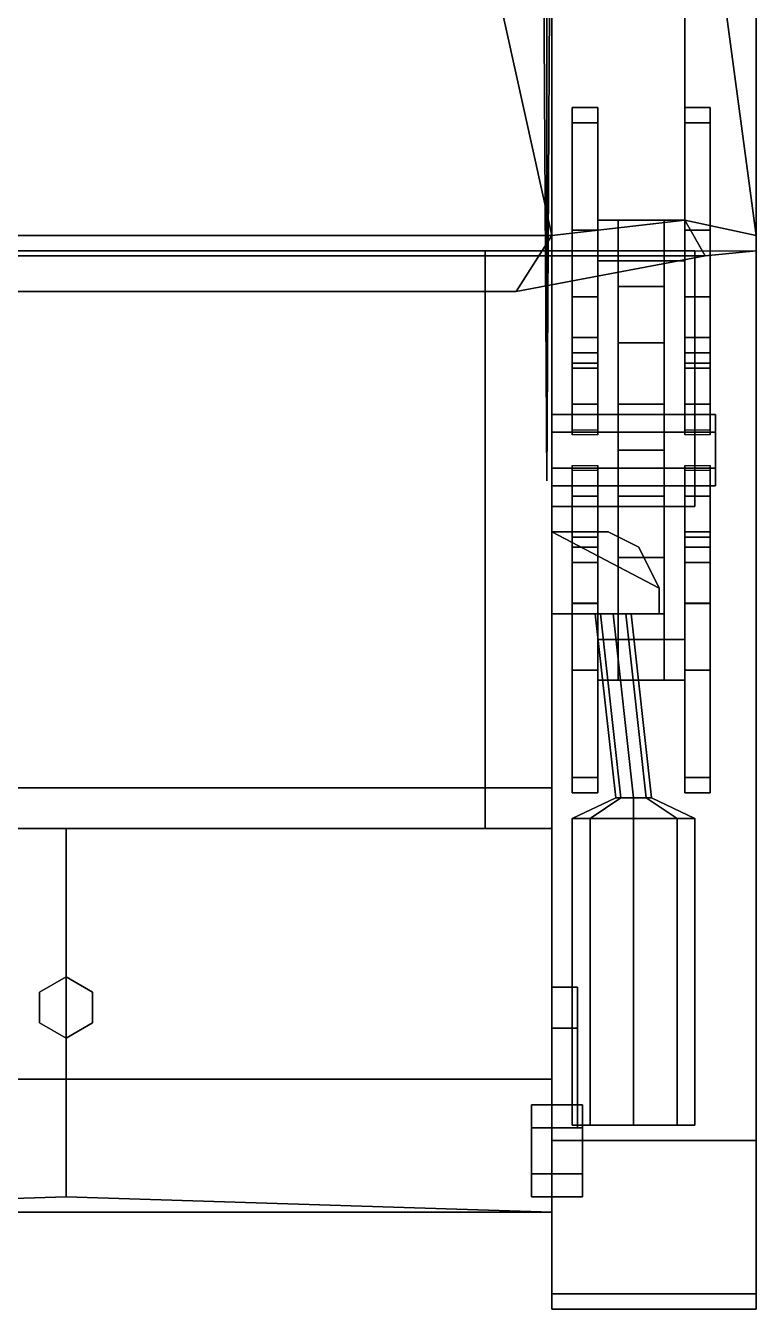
# Model space of a CAD drawing. Extents: x -1.35 to 1.35, y -2.67 to 2.35.
# Drawn here: x -0.079 to 1.35, y -2.67 to -0.16 of the extents above; entities that cross this region are included whole.
import ezdxf

# ---------------------------------------------------------------- set-up
doc = ezdxf.new("R2010")
doc.units = 0
doc.layers.get('0').update_dxf_attribs({"linetype": 'CONTINUOUS'})
doc.layers.add('BOGEY', color=5, linetype='CONTINUOUS')
doc.layers.add('MUDGUARDS', color=6, linetype='CONTINUOUS')

msp = doc.modelspace()

# ---------------------------------------------------------------- linework, layer by layer
for points in [[(0.95, -2.48, 1.17), (0.95, -2.22, 0.46), (0.95, 1.92, 0.46), (0.95, 2.11, 0.73)], [(0.95, -0.57, 1.06), (0.95, -2.48, 1.17), (0.95, 2.11, 0.73), (0.95, 0.77, 1.1)], [(0.95, -2.22, 0.46), (0.95, -1.65, 0.36), (0.95, 1.57, 0.36), (0.95, 1.92, 0.46)], [(0.95, 1.57, 0.36), (0.95, -1.65, 0.36), (-0.95, -1.65, 0.36), (-0.95, 1.57, 0.36)], [(1.21, 0.47, 1.55), (1.35, -0.57, 1.06), (1.35, 0.77, 1.1), (1.21, 0.71, 1.55)], [(0.94, 0.7, 1.85), (0.93, 0.69, 1.84), (0.94, -1.05, 1.85)], [(0.93, 0.69, 1.84), (0.94, 0.68, 1.83), (0.94, -1.05, 1.85)], [(0.95, 0.69, 1.84), (0.94, 0.7, 1.85), (0.94, -1.05, 1.85)], [(0.94, 0.68, 1.83), (0.95, 0.69, 1.84), (0.94, -1.05, 1.85)], [(-0.72, 0.47, 1.68), (-0.95, -0.57, 1.6), (0.95, -0.57, 1.6), (0.72, 0.47, 1.68)], [(0.95, -0.57, 1.6), (1.21, -0.54, 1.56), (1.21, 0.47, 1.55), (0.72, 0.47, 1.68)], [(1.21, -0.54, 1.56), (1.35, -0.57, 1.06), (1.35, -0.57, 1.06), (1.21, 0.47, 1.55)], [(0.88, -0.68, 1.59), (1.25, -0.61, 1.42), (1.21, -0.54, 1.56), (0.95, -0.57, 1.6)], [(1.25, -0.61, 1.42), (1.35, -0.6, 1.06), (1.35, -0.57, 1.06), (1.21, -0.54, 1.56)], [(-0.95, -0.57, 1.6), (-0.88, -0.68, 1.59), (0.88, -0.68, 1.59), (0.95, -0.57, 1.6)], [(-1.25, -0.61, 1.42), (-1.35, -0.6, 1.06), (1.35, -0.6, 1.06), (1.25, -0.61, 1.42)], [(-0.82, -0.6, 1.4), (-0.82, -1.73, 1.4), (0.82, -1.73, 1.4), (0.82, -0.6, 1.4)], [(0.82, -0.6, 1.4), (0.82, -1.73, 1.4), (0.95, -1.73, 1.17), (0.95, -0.6, 1.17)], [(0.95, -0.6, 1.17), (0.95, -1.1, 1.17), (1.23, -1.1, 1.17), (1.23, -0.6, 1.17)], [(1.23, -1.1, 1.17), (1.23, -1.1, 1.04), (1.23, -0.6, 1.06), (1.23, -0.6, 1.17)], [(-0.88, -0.68, 1.59), (-1.25, -0.61, 1.42), (1.25, -0.61, 1.42), (0.88, -0.68, 1.59)], [(0.95, -1.1, 1.17), (0.95, -1.1, 1.04), (1.23, -1.1, 1.04), (1.23, -1.1, 1.17)], [(0.95, -2.48, 1.17), (0.95, -2.48, 1.17), (0.95, -1.1, 1.0905), (0.95, -1.1, 1.17)], [(1.06, -1.15, 1.05), (0.95, -1.15, 1.05), (0.95, -1.15, 1.19), (1.06, -1.15, 1.19)], [(0.95, -1.15, 1.19), (0.95, -1.31, 1.19), (1.16, -1.31, 1.19), (1.16, -1.26, 1.19)], [(1.06, -1.15, 1.19), (0.95, -1.15, 1.19), (1.16, -1.26, 1.19), (1.12, -1.18, 1.19)], [(1.16, -1.31, 1.05), (0.95, -1.31, 1.05), (0.95, -1.15, 1.05), (1.16, -1.26, 1.05)], [(1.16, -1.26, 1.05), (0.95, -1.15, 1.05), (1.06, -1.15, 1.05), (1.12, -1.18, 1.05)], [(1.12, -1.18, 1.05), (1.06, -1.15, 1.05), (1.06, -1.15, 1.19), (1.12, -1.18, 1.19)], [(1.12, -1.18, 1.19), (1.16, -1.26, 1.19), (1.16, -1.26, 1.05), (1.12, -1.18, 1.05)], [(1.16, -1.26, 1.19), (1.16, -1.31, 1.19), (1.16, -1.31, 1.05), (1.16, -1.26, 1.05)], [(1.16, -1.31, 1.19), (0.95, -1.31, 1.19), (0.95, -1.31, 1.05), (1.16, -1.31, 1.05)], [(1.035, -1.31, 1.1), (1.0453, -1.31, 1.0753), (1.0853, -1.67, 1.0753), (1.075, -1.67, 1.1)], [(1.0453, -1.31, 1.1247), (1.035, -1.31, 1.1), (1.075, -1.67, 1.1), (1.0853, -1.67, 1.1247)], [(1.0453, -1.31, 1.0753), (1.07, -1.31, 1.065), (1.11, -1.67, 1.065), (1.0853, -1.67, 1.0753)], [(1.07, -1.31, 1.135), (1.0453, -1.31, 1.1247), (1.0853, -1.67, 1.1247), (1.11, -1.67, 1.135)], [(1.07, -1.31, 1.065), (1.0947, -1.31, 1.0753), (1.1347, -1.67, 1.0753), (1.11, -1.67, 1.065)], [(1.0947, -1.31, 1.1247), (1.07, -1.31, 1.135), (1.11, -1.67, 1.135), (1.1347, -1.67, 1.1247)], [(1.0947, -1.31, 1.0753), (1.105, -1.31, 1.1), (1.145, -1.67, 1.1), (1.1347, -1.67, 1.0753)], [(1.105, -1.31, 1.1), (1.0947, -1.31, 1.1247), (1.1347, -1.67, 1.1247), (1.145, -1.67, 1.1)], [(-0.95, -2.22, 0.46), (-0.95, -1.65, 0.36), (0.95, -1.65, 0.36), (0.95, -2.22, 0.46)], [(1.0251, -1.71, 1.0151), (0.99, -1.71, 1.1), (1.075, -1.67, 1.1), (1.0853, -1.67, 1.0753)], [(0.99, -1.71, 1.1), (1.0251, -1.71, 1.1849), (1.0853, -1.67, 1.1247), (1.075, -1.67, 1.1)], [(1.11, -1.71, 0.98), (1.0251, -1.71, 1.0151), (1.0853, -1.67, 1.0753), (1.11, -1.67, 1.065)], [(1.0251, -1.71, 1.1849), (1.11, -1.71, 1.22), (1.11, -1.67, 1.135), (1.0853, -1.67, 1.1247)], [(1.1949, -1.71, 1.0151), (1.11, -1.71, 0.98), (1.11, -1.67, 1.065), (1.1347, -1.67, 1.0753)], [(1.11, -1.71, 1.22), (1.1949, -1.71, 1.1849), (1.1347, -1.67, 1.1247), (1.11, -1.67, 1.135)], [(1.23, -1.71, 1.1), (1.1949, -1.71, 1.0151), (1.1347, -1.67, 1.0753), (1.145, -1.67, 1.1)], [(1.1949, -1.71, 1.1849), (1.23, -1.71, 1.1), (1.145, -1.67, 1.1), (1.1347, -1.67, 1.1247)], [(-0.95, -1.73, 1.17), (-0.95, -2.48, 1.17), (0, -2.45, 1.26), (0, -1.73, 1.27)], [(0.95, -1.73, 1.17), (0.82, -1.73, 1.4), (-0.82, -1.73, 1.4), (-0.95, -1.73, 1.17)], [(0, -1.73, 1.27), (0, -2.45, 1.26), (0.95, -2.48, 1.17), (0.95, -1.73, 1.17)], [(1.0251, -1.71, 1.1849), (0.99, -1.71, 1.1), (0.99, -2.31, 1.1), (1.0251, -2.31, 1.1849)], [(0.99, -1.71, 1.1), (1.0251, -1.71, 1.0151), (1.0251, -2.31, 1.0151), (0.99, -2.31, 1.1)], [(1.11, -1.71, 1.22), (1.0251, -1.71, 1.1849), (1.0251, -2.31, 1.1849), (1.11, -2.31, 1.22)], [(1.0251, -1.71, 1.0151), (1.11, -1.71, 0.98), (1.11, -2.31, 0.98), (1.0251, -2.31, 1.0151)], [(1.1949, -1.71, 1.1849), (1.11, -1.71, 1.22), (1.11, -2.31, 1.22), (1.1949, -2.31, 1.1849)], [(1.11, -1.71, 0.98), (1.1949, -1.71, 1.0151), (1.1949, -2.31, 1.0151), (1.11, -2.31, 0.98)], [(1.23, -1.71, 1.1), (1.1949, -1.71, 1.1849), (1.1949, -2.31, 1.1849), (1.23, -2.31, 1.1)], [(1.1949, -1.71, 1.0151), (1.23, -1.71, 1.1), (1.23, -2.31, 1.1), (1.1949, -2.31, 1.0151)], [(0, -2.02, 1.266), (-0.052, -2.05, 1.25), (-0.052, -2.05, 1.29), (0, -2.02, 1.29)], [(-0.052, -2.05, 1.29), (-0.052, -2.11, 1.29), (0, -2.14, 1.29), (0, -2.02, 1.29)], [(0.052, -2.05, 1.25), (0, -2.02, 1.266), (0, -2.02, 1.29), (0.052, -2.05, 1.29)], [(0, -2.02, 1.29), (0, -2.14, 1.29), (0.052, -2.11, 1.29), (0.052, -2.05, 1.29)], [(-0.052, -2.05, 1.25), (-0.052, -2.11, 1.25), (-0.052, -2.11, 1.29), (-0.052, -2.05, 1.29)], [(0.052, -2.11, 1.25), (0.052, -2.05, 1.25), (0.052, -2.05, 1.29), (0.052, -2.11, 1.29)], [(1, -2.12, 0.69), (1, -2.04, 0.58), (0.95, -2.04, 0.58), (0.95, -2.12, 0.69)], [(0.95, -2.04, 0.58), (0.95, -2.27, 0.52), (0.95, -2.315, 0.5979), (0.95, -2.12, 0.69)], [(1, -2.04, 0.58), (1, -2.27, 0.52), (0.95, -2.27, 0.52), (0.95, -2.04, 0.58)], [(1, -2.315, 0.5979), (1, -2.27, 0.52), (1, -2.04, 0.58), (1, -2.12, 0.69)], [(-0.052, -2.11, 1.25), (0, -2.14, 1.2643), (0, -2.14, 1.29), (-0.052, -2.11, 1.29)], [(0, -2.14, 1.2643), (0.052, -2.11, 1.25), (0.052, -2.11, 1.29), (0, -2.14, 1.29)], [(0.95, -2.12, 0.69), (0.95, -2.315, 0.5979), (1, -2.315, 0.5979), (1, -2.12, 0.69)], [(-0.95, -2.48, 1.17), (-0.95, -2.22, 0.46), (0.95, -2.22, 0.46), (0.95, -2.48, 1.17)], [(0.91, -2.315, 0.4421), (0.91, -2.405, 0.5979), (0.91, -2.315, 0.5979), (0.91, -2.27, 0.52)], [(0.91, -2.27, 0.52), (0.91, -2.315, 0.5979), (1.01, -2.315, 0.5979), (1.01, -2.27, 0.52)], [(0.91, -2.315, 0.4421), (0.91, -2.27, 0.52), (1.01, -2.27, 0.52), (1.01, -2.315, 0.4421)], [(0.95, -2.315, 0.5979), (0.95, -2.27, 0.52), (1, -2.27, 0.52), (1, -2.315, 0.5979)], [(0.91, -2.405, 0.4421), (0.91, -2.45, 0.52), (0.91, -2.405, 0.5979), (0.91, -2.315, 0.4421)], [(0.91, -2.405, 0.4421), (0.91, -2.315, 0.4421), (1.01, -2.315, 0.4421), (1.01, -2.405, 0.4421)], [(0.91, -2.315, 0.5979), (0.91, -2.405, 0.5979), (1.01, -2.405, 0.5979), (1.01, -2.315, 0.5979)], [(1.1949, -2.31, 1.1849), (0.99, -2.31, 1.1), (1.0251, -2.31, 1.0151), (1.23, -2.31, 1.1)], [(1.11, -2.31, 1.22), (1.0251, -2.31, 1.1849), (0.99, -2.31, 1.1), (1.1949, -2.31, 1.1849)], [(1.23, -2.31, 1.1), (1.0251, -2.31, 1.0151), (1.11, -2.31, 0.98), (1.1949, -2.31, 1.0151)], [(0.91, -2.405, 0.5979), (0.91, -2.45, 0.52), (1.01, -2.45, 0.52), (1.01, -2.405, 0.5979)], [(0.91, -2.45, 0.52), (0.91, -2.405, 0.4421), (1.01, -2.405, 0.4421), (1.01, -2.45, 0.52)], [(0, -2.45, 1.26), (-0.95, -2.48, 1.17), (0.95, -2.48, 1.17), (0, -2.45, 1.26)]]:
    msp.add_3dface(points)
at = {"layer": 'BOGEY'}
for points in [[(1.04, -0.32, 0.25), (1.04, -0.32, 0.2), (0.99, -0.32, 0.2), (0.99, -0.32, 0.25)], [(0.99, -0.32, 0.2), (0.99, -0.35, 0.18), (0.99, -0.35, 0.27), (0.99, -0.32, 0.25)], [(1.04, -0.32, 0.2), (1.04, -0.35, 0.18), (0.99, -0.35, 0.18), (0.99, -0.32, 0.2)], [(0.99, -0.32, 0.25), (0.99, -0.35, 0.27), (1.04, -0.35, 0.27), (1.04, -0.32, 0.25)], [(1.04, -0.35, 0.27), (1.04, -0.35, 0.18), (1.04, -0.32, 0.2), (1.04, -0.32, 0.25)], [(1.21, -0.32, 0.2), (1.21, -0.35, 0.18), (1.21, -0.35, 0.27), (1.21, -0.32, 0.25)], [(1.26, -0.32, 0.25), (1.26, -0.32, 0.2), (1.21, -0.32, 0.2), (1.21, -0.32, 0.25)], [(1.26, -0.32, 0.2), (1.26, -0.35, 0.18), (1.21, -0.35, 0.18), (1.21, -0.32, 0.2)], [(1.21, -0.32, 0.25), (1.21, -0.35, 0.27), (1.26, -0.35, 0.27), (1.26, -0.32, 0.25)], [(1.26, -0.35, 0.27), (1.26, -0.35, 0.18), (1.26, -0.32, 0.2), (1.26, -0.32, 0.25)], [(0.99, -0.35, 0.18), (0.99, -0.8, 0.18), (0.99, -0.8, 0.27), (0.99, -0.35, 0.27)], [(1.04, -0.35, 0.18), (1.04, -0.8, 0.18), (0.99, -0.8, 0.18), (0.99, -0.35, 0.18)], [(0.99, -0.35, 0.27), (0.99, -0.8, 0.27), (0.99, -0.6, 0.36), (0.99, -0.56, 0.36)], [(1.04, -0.56, 0.36), (1.04, -0.35, 0.27), (0.99, -0.35, 0.27), (0.99, -0.56, 0.36)], [(1.04, -0.8, 0.27), (1.04, -0.8, 0.18), (1.04, -0.35, 0.18), (1.04, -0.35, 0.27)], [(1.04, -0.6, 0.36), (1.04, -0.8, 0.27), (1.04, -0.35, 0.27), (1.04, -0.56, 0.36)], [(1.21, -0.35, 0.18), (1.21, -0.8, 0.18), (1.21, -0.8, 0.27), (1.21, -0.35, 0.27)], [(1.26, -0.35, 0.18), (1.26, -0.8, 0.18), (1.21, -0.8, 0.18), (1.21, -0.35, 0.18)], [(1.26, -0.56, 0.36), (1.26, -0.35, 0.27), (1.21, -0.35, 0.27), (1.21, -0.56, 0.36)], [(1.21, -0.35, 0.27), (1.21, -0.8, 0.27), (1.21, -0.6, 0.36), (1.21, -0.56, 0.36)], [(1.26, -0.8, 0.27), (1.26, -0.8, 0.18), (1.26, -0.35, 0.18), (1.26, -0.35, 0.27)], [(1.26, -0.6, 0.36), (1.26, -0.8, 0.27), (1.26, -0.35, 0.27), (1.26, -0.56, 0.36)], [(1.21, -0.54, 0.52), (1.21, -0.54, 0.29), (1.04, -0.54, 0.29), (1.04, -0.54, 0.52)], [(1.04, -0.54, 0.29), (1.04, -0.62, 0.29), (1.04, -0.62, 0.52), (1.04, -0.54, 0.52)], [(1.21, -0.54, 0.29), (1.21, -0.62, 0.29), (1.04, -0.62, 0.29), (1.04, -0.54, 0.29)], [(1.04, -0.54, 0.52), (1.04, -0.62, 0.52), (1.21, -0.62, 0.52), (1.21, -0.54, 0.52)], [(1.08, -0.67, 0.61), (1.08, -0.54, 0.52), (1.08, -1.44, 0.52), (1.08, -1.31, 0.61)], [(1.17, -0.67, 0.61), (1.17, -0.54, 0.52), (1.08, -0.54, 0.52), (1.08, -0.67, 0.61)], [(1.17, -1.44, 0.52), (1.17, -0.54, 0.52), (1.17, -0.67, 0.61), (1.17, -1.31, 0.61)], [(1.21, -0.62, 0.52), (1.21, -0.62, 0.29), (1.21, -0.54, 0.29), (1.21, -0.54, 0.52)], [(0.99, -0.6905, 0.3193), (0.99, -0.77, 0.39), (0.99, -0.69, 0.45), (0.99, -0.56, 0.36)], [(0.99, -0.56, 0.36), (0.99, -0.69, 0.45), (1.04, -0.69, 0.45), (1.04, -0.56, 0.36)], [(1.04, -0.69, 0.45), (1.04, -0.77, 0.39), (1.04, -0.6905, 0.3193), (1.04, -0.56, 0.36)], [(1.21, -0.56, 0.36), (1.21, -0.69, 0.45), (1.26, -0.69, 0.45), (1.26, -0.56, 0.36)], [(1.21, -0.6905, 0.3193), (1.21, -0.77, 0.39), (1.21, -0.69, 0.45), (1.21, -0.56, 0.36)], [(1.26, -0.69, 0.45), (1.26, -0.77, 0.39), (1.26, -0.6905, 0.3193), (1.26, -0.56, 0.36)], [(1.04, -0.62, 0.52), (1.04, -0.62, 0.29), (1.21, -0.62, 0.29), (1.21, -0.62, 0.52)], [(1.17, -0.62, 0.52), (1.17, -0.99, 0.52), (1.08, -0.99, 0.52), (1.08, -0.62, 0.52)], [(1.08, -0.67, 0.61), (1.08, -0.78, 0.61), (1.17, -0.78, 0.61), (1.17, -0.67, 0.61)], [(0.99, -0.77, 0.39), (0.99, -0.9, 0.42), (0.99, -0.82, 0.49), (0.99, -0.69, 0.45)], [(0.99, -0.69, 0.45), (0.99, -0.82, 0.49), (1.04, -0.82, 0.49), (1.04, -0.69, 0.45)], [(0.99, -0.6905, 0.3193), (0.99, -0.8, 0.27), (1.04, -0.8, 0.27), (1.04, -0.6905, 0.3193)], [(1.04, -0.6905, 0.3193), (1.04, -0.77, 0.39), (0.99, -0.77, 0.39), (0.99, -0.6905, 0.3193)], [(1.04, -0.82, 0.49), (1.04, -0.9, 0.42), (1.04, -0.77, 0.39), (1.04, -0.69, 0.45)], [(1.21, -0.77, 0.39), (1.21, -0.9, 0.42), (1.21, -0.82, 0.49), (1.21, -0.69, 0.45)], [(1.21, -0.69, 0.45), (1.21, -0.82, 0.49), (1.26, -0.82, 0.49), (1.26, -0.69, 0.45)], [(1.26, -0.6905, 0.3193), (1.26, -0.77, 0.39), (1.21, -0.77, 0.39), (1.21, -0.6905, 0.3193)], [(1.21, -0.6905, 0.3193), (1.21, -0.8, 0.27), (1.26, -0.8, 0.27), (1.26, -0.6905, 0.3193)], [(1.26, -0.82, 0.49), (1.26, -0.9, 0.42), (1.26, -0.77, 0.39), (1.26, -0.69, 0.45)], [(1.04, -0.77, 0.39), (1.04, -0.9, 0.42), (0.99, -0.9, 0.42), (0.99, -0.77, 0.39)], [(1.26, -0.77, 0.39), (1.26, -0.9, 0.42), (1.21, -0.9, 0.42), (1.21, -0.77, 0.39)], [(0.99, -0.83, 0.25), (0.99, -0.8, 0.27), (0.99, -0.8, 0.18), (0.99, -0.83, 0.2)], [(0.99, -0.83, 0.2), (0.99, -0.8, 0.18), (1.04, -0.8, 0.18), (1.04, -0.83, 0.2)], [(1.04, -0.83, 0.25), (1.04, -0.8, 0.27), (0.99, -0.8, 0.27), (0.99, -0.83, 0.25)], [(1.04, -0.8, 0.18), (1.04, -0.8, 0.27), (1.04, -0.83, 0.25), (1.04, -0.83, 0.2)], [(1.08, -0.9, 0.68), (1.08, -0.78, 0.61), (1.08, -1.2, 0.61), (1.08, -1.08, 0.68)], [(1.17, -0.9, 0.68), (1.17, -0.78, 0.61), (1.08, -0.78, 0.61), (1.08, -0.9, 0.68)], [(1.17, -1.2, 0.61), (1.17, -0.78, 0.61), (1.17, -0.9, 0.68), (1.17, -1.08, 0.68)], [(1.21, -0.83, 0.25), (1.21, -0.8, 0.27), (1.21, -0.8, 0.18), (1.21, -0.83, 0.2)], [(1.21, -0.83, 0.2), (1.21, -0.8, 0.18), (1.26, -0.8, 0.18), (1.26, -0.83, 0.2)], [(1.26, -0.83, 0.25), (1.26, -0.8, 0.27), (1.21, -0.8, 0.27), (1.21, -0.83, 0.25)], [(1.26, -0.8, 0.18), (1.26, -0.8, 0.27), (1.26, -0.83, 0.25), (1.26, -0.83, 0.2)], [(0.99, -0.9, 0.42), (0.99, -0.96, 0.39), (0.99, -0.95, 0.49), (0.99, -0.82, 0.49)], [(0.99, -0.82, 0.49), (0.99, -0.95, 0.49), (1.04, -0.95, 0.49), (1.04, -0.82, 0.49)], [(1.04, -0.95, 0.49), (1.04, -0.96, 0.39), (1.04, -0.9, 0.42), (1.04, -0.82, 0.49)], [(1.21, -0.9, 0.42), (1.21, -0.96, 0.39), (1.21, -0.95, 0.49), (1.21, -0.82, 0.49)], [(1.21, -0.82, 0.49), (1.21, -0.95, 0.49), (1.26, -0.95, 0.49), (1.26, -0.82, 0.49)], [(1.26, -0.95, 0.49), (1.26, -0.96, 0.39), (1.26, -0.9, 0.42), (1.26, -0.82, 0.49)], [(1.04, -0.83, 0.2), (1.04, -0.83, 0.25), (0.99, -0.83, 0.25), (0.99, -0.83, 0.2)], [(1.26, -0.83, 0.2), (1.26, -0.83, 0.25), (1.21, -0.83, 0.25), (1.21, -0.83, 0.2)], [(1.04, -0.9, 0.42), (1.04, -0.96, 0.39), (0.99, -0.96, 0.39), (0.99, -0.9, 0.42)], [(1.08, -0.9, 0.68), (1.08, -0.99, 0.68), (1.17, -0.99, 0.68), (1.17, -0.9, 0.68)], [(1.26, -0.9, 0.42), (1.26, -0.96, 0.39), (1.21, -0.96, 0.39), (1.21, -0.9, 0.42)], [(0.95, -0.955, 0.3894), (0.95, -0.92, 0.45), (1.27, -0.92, 0.45), (1.27, -0.955, 0.3894)], [(0.95, -0.92, 0.45), (0.95, -0.955, 0.5106), (1.27, -0.955, 0.5106), (1.27, -0.92, 0.45)], [(1.27, -0.92, 0.45), (1.27, -1.06, 0.45), (1.27, -1.025, 0.3894), (1.27, -0.955, 0.3894)], [(1.27, -0.955, 0.5106), (1.27, -1.025, 0.5106), (1.27, -1.06, 0.45), (1.27, -0.92, 0.45)], [(0.95, -1.025, 0.3894), (0.95, -0.955, 0.3894), (1.27, -0.955, 0.3894), (1.27, -1.025, 0.3894)], [(0.95, -0.955, 0.5106), (0.95, -1.025, 0.5106), (1.27, -1.025, 0.5106), (1.27, -0.955, 0.5106)], [(1.08, -1.36, 0.52), (1.08, -0.99, 0.52), (1.17, -0.99, 0.52), (1.17, -1.36, 0.52)], [(1.17, -1.08, 0.68), (1.17, -0.99, 0.68), (1.08, -0.99, 0.68), (1.08, -1.08, 0.68)], [(0.95, -1.06, 0.45), (0.95, -1.025, 0.3894), (1.27, -1.025, 0.3894), (1.27, -1.06, 0.45)], [(0.95, -1.025, 0.5106), (0.95, -1.06, 0.45), (1.27, -1.06, 0.45), (1.27, -1.025, 0.5106)], [(0.99, -1.08, 0.42), (0.99, -1.02, 0.39), (1.04, -1.02, 0.39), (1.04, -1.08, 0.42)], [(0.99, -1.03, 0.49), (0.99, -1.02, 0.39), (0.99, -1.08, 0.42), (0.99, -1.16, 0.49)], [(1.04, -1.08, 0.42), (1.04, -1.02, 0.39), (1.04, -1.03, 0.49), (1.04, -1.16, 0.49)], [(1.21, -1.03, 0.49), (1.21, -1.02, 0.39), (1.21, -1.08, 0.42), (1.21, -1.16, 0.49)], [(1.21, -1.08, 0.42), (1.21, -1.02, 0.39), (1.26, -1.02, 0.39), (1.26, -1.08, 0.42)], [(1.26, -1.08, 0.42), (1.26, -1.02, 0.39), (1.26, -1.03, 0.49), (1.26, -1.16, 0.49)], [(1.04, -1.16, 0.49), (1.04, -1.03, 0.49), (0.99, -1.03, 0.49), (0.99, -1.16, 0.49)], [(1.26, -1.16, 0.49), (1.26, -1.03, 0.49), (1.21, -1.03, 0.49), (1.21, -1.16, 0.49)], [(0.99, -1.16, 0.49), (0.99, -1.08, 0.42), (0.99, -1.21, 0.39), (0.99, -1.29, 0.45)], [(0.99, -1.21, 0.39), (0.99, -1.08, 0.42), (1.04, -1.08, 0.42), (1.04, -1.21, 0.39)], [(1.04, -1.21, 0.39), (1.04, -1.08, 0.42), (1.04, -1.16, 0.49), (1.04, -1.29, 0.45)], [(1.08, -1.08, 0.68), (1.08, -1.2, 0.61), (1.17, -1.2, 0.61), (1.17, -1.08, 0.68)], [(1.21, -1.21, 0.39), (1.21, -1.08, 0.42), (1.26, -1.08, 0.42), (1.26, -1.21, 0.39)], [(1.21, -1.16, 0.49), (1.21, -1.08, 0.42), (1.21, -1.21, 0.39), (1.21, -1.29, 0.45)], [(1.26, -1.21, 0.39), (1.26, -1.08, 0.42), (1.26, -1.16, 0.49), (1.26, -1.29, 0.45)], [(0.99, -1.15, 0.2), (0.99, -1.15, 0.25), (1.04, -1.15, 0.25), (1.04, -1.15, 0.2)], [(0.99, -1.18, 0.18), (0.99, -1.18, 0.27), (0.99, -1.15, 0.25), (0.99, -1.15, 0.2)], [(1.04, -1.15, 0.2), (1.04, -1.18, 0.18), (0.99, -1.18, 0.18), (0.99, -1.15, 0.2)], [(0.99, -1.15, 0.25), (0.99, -1.18, 0.27), (1.04, -1.18, 0.27), (1.04, -1.15, 0.25)], [(1.04, -1.15, 0.25), (1.04, -1.18, 0.27), (1.04, -1.18, 0.18), (1.04, -1.15, 0.2)], [(1.21, -1.18, 0.18), (1.21, -1.18, 0.27), (1.21, -1.15, 0.25), (1.21, -1.15, 0.2)], [(1.21, -1.15, 0.2), (1.21, -1.15, 0.25), (1.26, -1.15, 0.25), (1.26, -1.15, 0.2)], [(1.26, -1.15, 0.2), (1.26, -1.18, 0.18), (1.21, -1.18, 0.18), (1.21, -1.15, 0.2)], [(1.21, -1.15, 0.25), (1.21, -1.18, 0.27), (1.26, -1.18, 0.27), (1.26, -1.15, 0.25)], [(1.26, -1.15, 0.25), (1.26, -1.18, 0.27), (1.26, -1.18, 0.18), (1.26, -1.15, 0.2)], [(1.04, -1.29, 0.45), (1.04, -1.16, 0.49), (0.99, -1.16, 0.49), (0.99, -1.29, 0.45)], [(1.26, -1.29, 0.45), (1.26, -1.16, 0.49), (1.21, -1.16, 0.49), (1.21, -1.29, 0.45)], [(0.99, -1.18, 0.27), (0.99, -1.18, 0.18), (0.99, -1.63, 0.18), (0.99, -1.63, 0.27)], [(0.99, -1.63, 0.18), (0.99, -1.18, 0.18), (1.04, -1.18, 0.18), (1.04, -1.63, 0.18)], [(0.99, -1.38, 0.36), (0.99, -1.18, 0.27), (0.99, -1.63, 0.27), (0.99, -1.42, 0.36)], [(1.04, -1.2895, 0.3193), (1.04, -1.18, 0.27), (0.99, -1.18, 0.27), (0.99, -1.2895, 0.3193)], [(1.04, -1.63, 0.18), (1.04, -1.18, 0.18), (1.04, -1.18, 0.27), (1.04, -1.63, 0.27)], [(1.04, -1.63, 0.27), (1.04, -1.18, 0.27), (1.04, -1.38, 0.36), (1.04, -1.42, 0.36)], [(1.17, -1.31, 0.61), (1.17, -1.2, 0.61), (1.08, -1.2, 0.61), (1.08, -1.31, 0.61)], [(1.21, -1.18, 0.27), (1.21, -1.18, 0.18), (1.21, -1.63, 0.18), (1.21, -1.63, 0.27)], [(1.21, -1.63, 0.18), (1.21, -1.18, 0.18), (1.26, -1.18, 0.18), (1.26, -1.63, 0.18)], [(1.26, -1.2895, 0.3193), (1.26, -1.18, 0.27), (1.21, -1.18, 0.27), (1.21, -1.2895, 0.3193)], [(1.21, -1.38, 0.36), (1.21, -1.18, 0.27), (1.21, -1.63, 0.27), (1.21, -1.42, 0.36)], [(1.26, -1.63, 0.18), (1.26, -1.18, 0.18), (1.26, -1.18, 0.27), (1.26, -1.63, 0.27)], [(1.26, -1.63, 0.27), (1.26, -1.18, 0.27), (1.26, -1.38, 0.36), (1.26, -1.42, 0.36)], [(0.99, -1.29, 0.45), (0.99, -1.21, 0.39), (0.99, -1.2895, 0.3193), (0.99, -1.42, 0.36)], [(0.99, -1.2895, 0.3193), (0.99, -1.21, 0.39), (1.04, -1.21, 0.39), (1.04, -1.2895, 0.3193)], [(1.04, -1.2895, 0.3193), (1.04, -1.21, 0.39), (1.04, -1.29, 0.45), (1.04, -1.42, 0.36)], [(1.21, -1.29, 0.45), (1.21, -1.21, 0.39), (1.21, -1.2895, 0.3193), (1.21, -1.42, 0.36)], [(1.21, -1.2895, 0.3193), (1.21, -1.21, 0.39), (1.26, -1.21, 0.39), (1.26, -1.2895, 0.3193)], [(1.26, -1.2895, 0.3193), (1.26, -1.21, 0.39), (1.26, -1.29, 0.45), (1.26, -1.42, 0.36)], [(1.04, -1.42, 0.36), (1.04, -1.29, 0.45), (0.99, -1.29, 0.45), (0.99, -1.42, 0.36)], [(1.26, -1.42, 0.36), (1.26, -1.29, 0.45), (1.21, -1.29, 0.45), (1.21, -1.42, 0.36)], [(1.08, -1.31, 0.61), (1.08, -1.44, 0.52), (1.17, -1.44, 0.52), (1.17, -1.31, 0.61)], [(1.04, -1.36, 0.52), (1.04, -1.36, 0.29), (1.04, -1.44, 0.29), (1.04, -1.44, 0.52)], [(1.21, -1.36, 0.52), (1.21, -1.36, 0.29), (1.04, -1.36, 0.29), (1.04, -1.36, 0.52)], [(1.04, -1.44, 0.29), (1.04, -1.36, 0.29), (1.21, -1.36, 0.29), (1.21, -1.44, 0.29)], [(1.21, -1.44, 0.52), (1.21, -1.36, 0.52), (1.04, -1.36, 0.52), (1.04, -1.44, 0.52)], [(1.21, -1.44, 0.29), (1.21, -1.36, 0.29), (1.21, -1.36, 0.52), (1.21, -1.44, 0.52)], [(0.99, -1.42, 0.36), (0.99, -1.63, 0.27), (1.04, -1.63, 0.27), (1.04, -1.42, 0.36)], [(1.21, -1.42, 0.36), (1.21, -1.63, 0.27), (1.26, -1.63, 0.27), (1.26, -1.42, 0.36)], [(1.04, -1.44, 0.52), (1.04, -1.44, 0.29), (1.21, -1.44, 0.29), (1.21, -1.44, 0.52)], [(0.99, -1.63, 0.27), (0.99, -1.63, 0.18), (0.99, -1.66, 0.2), (0.99, -1.66, 0.25)], [(0.99, -1.66, 0.2), (0.99, -1.63, 0.18), (1.04, -1.63, 0.18), (1.04, -1.66, 0.2)], [(1.04, -1.66, 0.25), (1.04, -1.63, 0.27), (0.99, -1.63, 0.27), (0.99, -1.66, 0.25)], [(1.04, -1.66, 0.2), (1.04, -1.63, 0.18), (1.04, -1.63, 0.27), (1.04, -1.66, 0.25)], [(1.21, -1.63, 0.27), (1.21, -1.63, 0.18), (1.21, -1.66, 0.2), (1.21, -1.66, 0.25)], [(1.21, -1.66, 0.2), (1.21, -1.63, 0.18), (1.26, -1.63, 0.18), (1.26, -1.66, 0.2)], [(1.26, -1.66, 0.25), (1.26, -1.63, 0.27), (1.21, -1.63, 0.27), (1.21, -1.66, 0.25)], [(1.26, -1.66, 0.2), (1.26, -1.63, 0.18), (1.26, -1.63, 0.27), (1.26, -1.66, 0.25)], [(0.99, -1.66, 0.25), (0.99, -1.66, 0.2), (1.04, -1.66, 0.2), (1.04, -1.66, 0.25)], [(1.21, -1.66, 0.25), (1.21, -1.66, 0.2), (1.26, -1.66, 0.2), (1.26, -1.66, 0.25)]]:
    msp.add_3dface(points, dxfattribs=at)
at = {"layer": 'MUDGUARDS'}
for points in [[(0.95, 2.01, 1.17), (0.95, -2.34, 0.99), (1.35, -2.34, 0.99), (1.35, 2.01, 1.17)], [(0.95, 2, 1.12), (0.95, -2.34, 0.95), (0.95, -2.34, 0.99), (0.95, 2.01, 1.17)], [(1.35, 2.01, 1.17), (1.35, -2.34, 0.99), (1.35, -1.78, 0.54), (1.35, 1.34, 0.66)], [(1.35, 2, 1.12), (1.35, -2.34, 0.95), (0.95, -2.34, 0.95), (0.95, 2, 1.12)], [(1.35, -1.78, 0.54), (1.35, -2.34, 0.99), (1.35, -2.34, 0.99), (1.35, -2.36, 0.63)], [(0.95, -2.3902, 0.9249), (0.95, -2.64, 0.8), (0.95, -2.32, 0.73), (0.95, -2.3902, 0.9249)], [(0.95, -2.3902, 0.9249), (0.95, -2.32, 0.73), (0.95, -2.64, 0.8), (0.95, -2.3902, 0.9249)], [(1.35, -2.34, 0.95), (1.35, -2.64, 0.8), (0.95, -2.64, 0.8), (0.95, -2.34, 0.95)], [(0.95, -2.34, 0.99), (0.95, -2.67, 0.84), (1.35, -2.67, 0.84), (1.35, -2.34, 0.99)], [(0.95, -2.34, 0.95), (0.95, -2.64, 0.8), (0.95, -2.67, 0.84), (0.95, -2.34, 0.99)], [(1.35, -2.36, 0.63), (1.35, -2.34, 0.99), (1.35, -2.67, 0.84), (1.35, -2.56, 0.7)], [(0.95, -2.67, 0.84), (0.95, -2.64, 0.8), (1.35, -2.64, 0.8), (1.35, -2.67, 0.84)]]:
    msp.add_3dface(points, dxfattribs=at)

doc.saveas('drawing.dxf')
